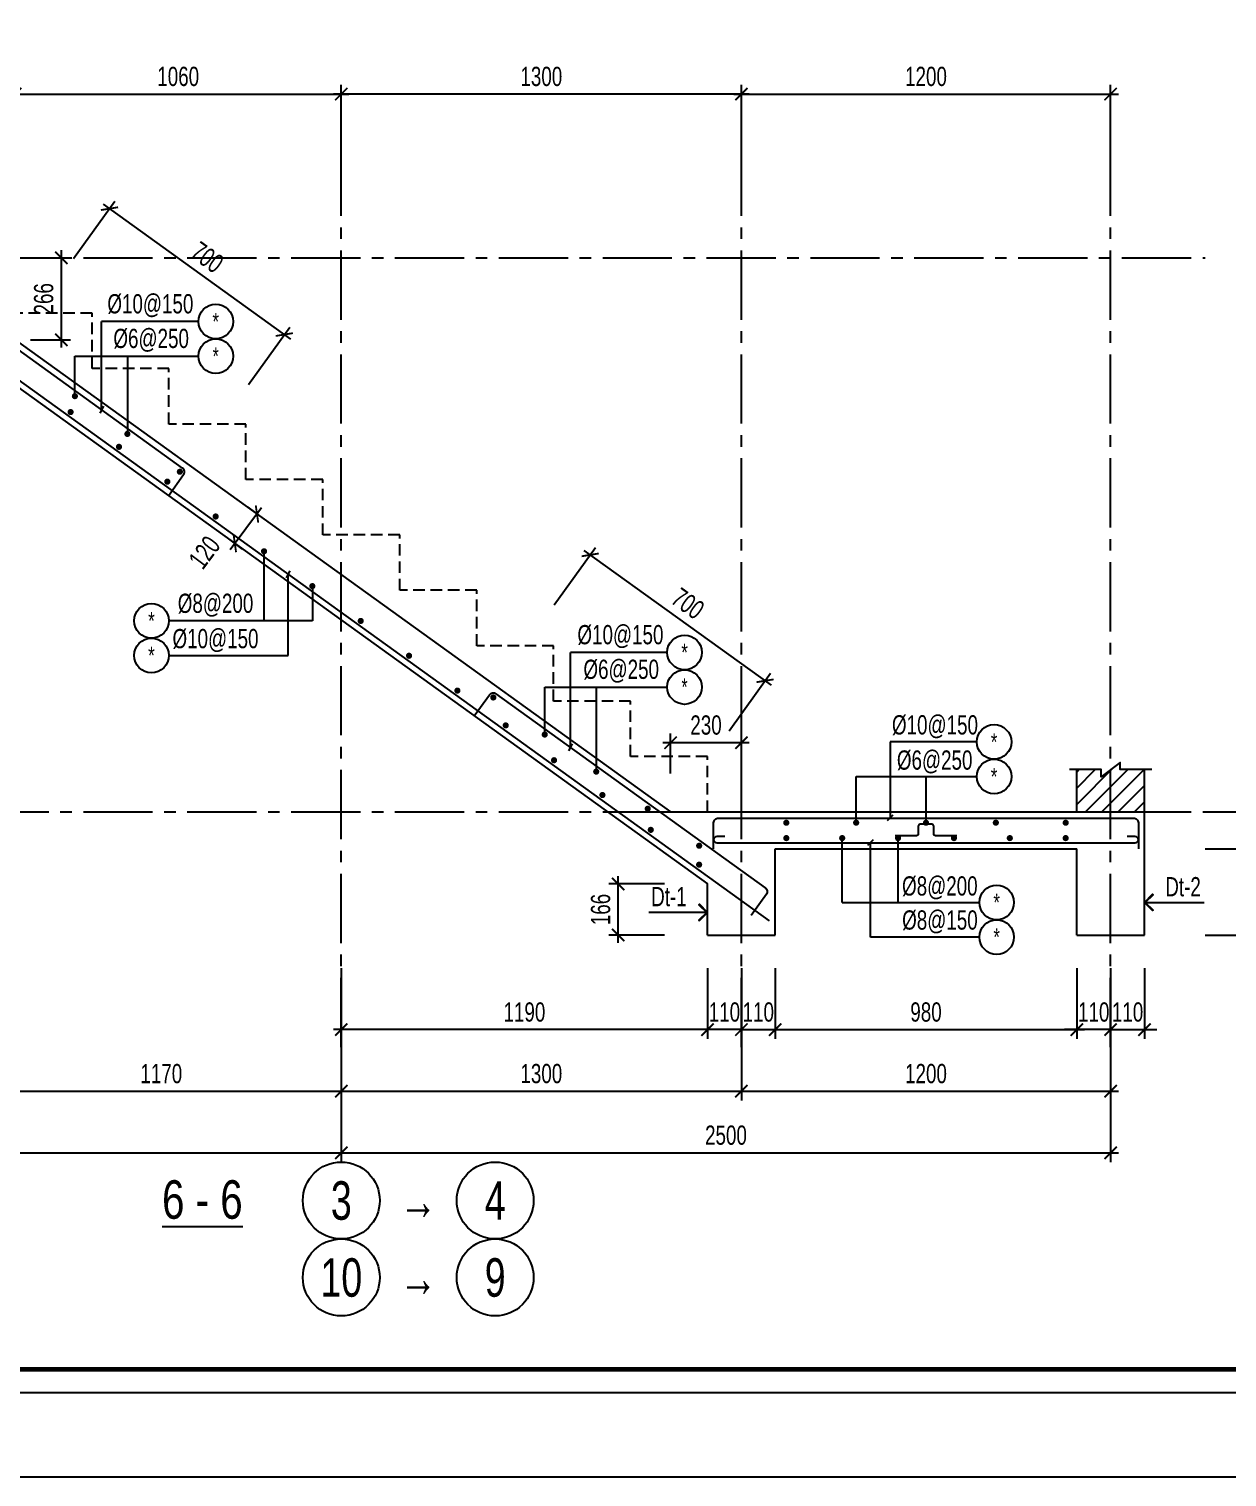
# Model space of a CAD drawing. Header units: millimetres. Extents: x -77370 to 109412, y -14880 to 214694.
# Drawn here: x 63981 to 71767, y 184994 to 194403 of the extents above; entities that cross this region are included whole.
import ezdxf
from ezdxf.enums import TextEntityAlignment as Align

# ---------------------------------------------------------------- set-up
doc = ezdxf.new("R2010")
doc.units = ezdxf.units.MM
doc.header["$LTSCALE"] = 300
doc.header["$MEASUREMENT"] = 0
doc.header["$PDMODE"] = 66
doc.linetypes.add('CENTER2', pattern=[1.125, 0.75, -0.125, 0.125, -0.125])
doc.linetypes.add('HIDDEN', pattern=[0.375, 0.25, -0.125])
doc.layers.get('0').update_dxf_attribs({"linetype": 'CONTINUOUS'})
doc.layers.get('DEFPOINTS').update_dxf_attribs({"linetype": 'CONTINUOUS'})
for name, color, linetype in [('CDC-KHUNGTEN', 7, 'CONTINUOUS'), ('CDC.01.AXIS', 160, 'CENTER2'), ('CDC.02.DIM', 1, 'CONTINUOUS'), ('CDC.03.BORDER', 3, 'CONTINUOUS'), ('CDC.06.TEXT', 2, 'CONTINUOUS'), ('CDC.10.HATCH', 251, 'CONTINUOUS'), ('CDC.11.NOTE', 8, 'CONTINUOUS'), ('CDC.14.STEELNUM', 2, 'CONTINUOUS'), ('KCS_HIDDEN', 8, 'HIDDEN'), ('KCS_SNODE', 6, 'CONTINUOUS'), ('KCS_STEEL', 4, 'CONTINUOUS'), ('KCS_TEXT_B', 2, 'CONTINUOUS')]:
    doc.layers.add(name, color=color, linetype=linetype)
doc.styles.add('KCS_SMTEXT', font='arial.ttf', dxfattribs={"width": 0.7})
doc.dimstyles.new('KCS_DIM50 scale 2', dxfattribs={"dimscale": 50, "dimtxt": 2.5, "dimasz": 1.6, "dimexe": 1.2, "dimexo": 0, "dimgap": 1, "dimtad": 1, "dimdec": 0, "dimlfac": 0.5, "dimzin": 0, "dimdsep": 46, "dimtxsty": 'KCS_SMTEXT', "dimblk": 'ARCHTICK', "dimcen": 0, "dimdle": 1, "dimclrd": 256, "dimclre": 256, "dimclrt": 2, "dimadec": 0, "dimazin": 0, "dimtfac": 1, "dimtdec": 0, "dimtix": 1, "dimtmove": 2, "dimatfit": 3, "dimfxl": 1, "dimtolj": 1, "dimtzin": 0, "dimarcsym": 0})

# ---------------------------------------------------------------- blocks, each defined once
blk = doc.blocks.new('_ArchTick')
at = {"color": 0, "linetype": 'ByBlock', "const_width": 0.15}
blk.add_lwpolyline([(-0.5, -0.5), (0.5, 0.5)], dxfattribs=at)
blk = doc.blocks.new('*D1011')
at = {"layer": 'CDC.02.DIM', "lineweight": -2, "transparency": 16777216}
for p, q in [((64270.5, 192910.7), (64539.3, 193284)), ((64463.7, 193264.5), (65681, 192388.1)), ((65406.7, 192092.7), (65675.4, 192466))]:
    blk.add_line(p, q, dxfattribs=at)
at = {"layer": 'DEFPOINTS', "color": 0, "transparency": 16777216}
for p in [(64270.5, 192910.7), (65640.4, 192417.3), (65406.7, 192092.7)]:
    blk.add_point(p, dxfattribs=at)
at = {"layer": 'CDC.02.DIM', "lineweight": -2, "transparency": 16777216, "xscale": 80, "yscale": 80, "zscale": 80}
for p, rotation in [((64504.2, 193235.3), 144.246112745563), ((65640.4, 192417.3), 324.246112745563)]:
    blk.add_blockref('_ArchTick', p, dxfattribs=dict(at, rotation=rotation))
at = {"layer": 'CDC.02.DIM', "color": 2, "transparency": 16777216, "insert": (65138.8, 192918.7), "char_height": 125, "attachment_point": 5, "rotation": 324.24611, "style": 'KCS_SMTEXT'}
blk.add_mtext('\\A1;700', dxfattribs=at)
blk = doc.blocks.new('*D1012')
at = {"layer": 'CDC.02.DIM', "lineweight": -2, "transparency": 16777216}
for p, q in [((67394.8, 190661.2), (67663.5, 191034.5)), ((67587.9, 191015.1), (68805.2, 190138.6)), ((68530.9, 189843.2), (68799.7, 190216.5))]:
    blk.add_line(p, q, dxfattribs=at)
at = {"layer": 'DEFPOINTS', "color": 0, "transparency": 16777216}
for p in [(67394.8, 190661.2), (68764.6, 190167.8), (68530.9, 189843.2)]:
    blk.add_point(p, dxfattribs=at)
at = {"layer": 'CDC.02.DIM', "lineweight": -2, "transparency": 16777216, "xscale": 80, "yscale": 80, "zscale": 80}
for p, rotation in [((67628.5, 190985.8), 144.246112745563), ((68764.6, 190167.8), 324.246112745563)]:
    blk.add_blockref('_ArchTick', p, dxfattribs=dict(at, rotation=rotation))
at = {"layer": 'CDC.02.DIM', "color": 2, "transparency": 16777216, "insert": (68263.1, 190669.2), "char_height": 125, "attachment_point": 5, "rotation": 324.24611, "style": 'KCS_SMTEXT'}
blk.add_mtext('\\A1;700', dxfattribs=at)
blk = doc.blocks.new('*D1013')
at = {"layer": 'CDC.02.DIM', "lineweight": -2, "transparency": 16777216}
for p, q in [((65492.9, 191291.1), (65288.9, 191019.1)), ((65403.3, 191295.8), (65510.9, 191215.1)), ((65259.3, 191103.9), (65366.9, 191023.1))]:
    blk.add_line(p, q, dxfattribs=at)
at = {"layer": 'DEFPOINTS', "color": 0, "transparency": 16777216}
for p in [(65403.3, 191295.8), (65259.3, 191103.9), (65318.9, 191059.1)]:
    blk.add_point(p, dxfattribs=at)
at = {"layer": 'CDC.02.DIM', "lineweight": -2, "transparency": 16777216, "xscale": 80, "yscale": 80, "zscale": 80}
for p, rotation in [((65462.9, 191251.1), 53.13010235419713), ((65318.9, 191059.1), 233.1301023541972)]:
    blk.add_blockref('_ArchTick', p, dxfattribs=dict(at, rotation=rotation))
at = {"layer": 'CDC.02.DIM', "color": 2, "transparency": 16777216, "insert": (65121.8, 191001.5), "char_height": 125, "attachment_point": 5, "rotation": 53.1301, "style": 'KCS_SMTEXT'}
blk.add_mtext('\\A1;120', dxfattribs=at)
blk = doc.blocks.new('*D1014')
at = {"layer": 'CDC.02.DIM', "lineweight": -2, "transparency": 16777216}
for p, q in [((63890.7, 193579.9), (63890.7, 194039.9)), ((66010.7, 193579.9), (66010.7, 194039.9)), ((63840.7, 193979.9), (66060.7, 193979.9))]:
    blk.add_line(p, q, dxfattribs=at)
at = {"layer": 'DEFPOINTS', "color": 0, "transparency": 16777216}
for p in [(66010.7, 193979.9), (63890.7, 193579.9), (66010.7, 193579.9)]:
    blk.add_point(p, dxfattribs=at)
at = {"layer": 'CDC.02.DIM', "lineweight": -2, "transparency": 16777216, "xscale": 80, "yscale": 80, "zscale": 80, "rotation": 180}
blk.add_blockref('_ArchTick', (63890.7, 193979.9), dxfattribs=at)
at = {"layer": 'CDC.02.DIM', "lineweight": -2, "transparency": 16777216, "xscale": 80, "yscale": 80, "zscale": 80}
blk.add_blockref('_ArchTick', (66010.7, 193979.9), dxfattribs=at)
at = {"layer": 'CDC.02.DIM', "color": 2, "transparency": 16777216, "insert": (64950.7, 194093.7), "char_height": 125, "attachment_point": 5, "style": 'KCS_SMTEXT'}
blk.add_mtext('\\A1;1060', dxfattribs=at)
blk = doc.blocks.new('*D1021')
at = {"layer": 'CDC.02.DIM', "lineweight": -2, "transparency": 16777216}
for p, q in [((68610.7, 187901.2), (68610.7, 187441.2)), ((71010.7, 187901.2), (71010.7, 187441.2)), ((68560.7, 187501.2), (71060.7, 187501.2))]:
    blk.add_line(p, q, dxfattribs=at)
at = {"layer": 'DEFPOINTS', "color": 0, "transparency": 16777216}
for p in [(68610.7, 187901.2), (71010.7, 187901.2), (71010.7, 187501.2)]:
    blk.add_point(p, dxfattribs=at)
at = {"layer": 'CDC.02.DIM', "lineweight": -2, "transparency": 16777216, "xscale": 80, "yscale": 80, "zscale": 80, "rotation": 180}
blk.add_blockref('_ArchTick', (68610.7, 187501.2), dxfattribs=at)
at = {"layer": 'CDC.02.DIM', "lineweight": -2, "transparency": 16777216, "xscale": 80, "yscale": 80, "zscale": 80}
blk.add_blockref('_ArchTick', (71010.7, 187501.2), dxfattribs=at)
at = {"layer": 'CDC.02.DIM', "color": 2, "transparency": 16777216, "insert": (69810.7, 187615), "char_height": 125, "attachment_point": 5, "style": 'KCS_SMTEXT'}
blk.add_mtext('\\A1;1200', dxfattribs=at)
blk = doc.blocks.new('*D1022')
at = {"layer": 'CDC.02.DIM', "lineweight": -2, "transparency": 16777216}
for p, q in [((71010.7, 188301.2), (71010.7, 187841.2)), ((71230.7, 188301.2), (71230.7, 187841.2)), ((71010.7, 187901.2), (70930.7, 187901.2)), ((71010.7, 187901.2), (71230.7, 187901.2)), ((71230.7, 187901.2), (71310.7, 187901.2))]:
    blk.add_line(p, q, dxfattribs=at)
at = {"layer": 'DEFPOINTS', "color": 0, "transparency": 16777216}
for p in [(71010.7, 188301.2), (71230.7, 188301.2), (71230.7, 187901.2)]:
    blk.add_point(p, dxfattribs=at)
at = {"layer": 'CDC.02.DIM', "lineweight": -2, "transparency": 16777216, "xscale": 80, "yscale": 80, "zscale": 80}
blk.add_blockref('_ArchTick', (71010.7, 187901.2), dxfattribs=at)
at = {"layer": 'CDC.02.DIM', "lineweight": -2, "transparency": 16777216, "xscale": 80, "yscale": 80, "zscale": 80, "rotation": 180}
blk.add_blockref('_ArchTick', (71230.7, 187901.2), dxfattribs=at)
at = {"layer": 'CDC.02.DIM', "color": 2, "transparency": 16777216, "insert": (71120.7, 188015), "char_height": 125, "attachment_point": 5, "style": 'KCS_SMTEXT'}
blk.add_mtext('\\A1;110', dxfattribs=at)
blk = doc.blocks.new('*D1023')
at = {"layer": 'CDC.02.DIM', "lineweight": -2, "transparency": 16777216}
for p, q in [((66010.7, 187901.2), (66010.7, 187441.2)), ((68610.7, 187901.2), (68610.7, 187441.2)), ((65960.7, 187501.2), (68660.7, 187501.2))]:
    blk.add_line(p, q, dxfattribs=at)
at = {"layer": 'DEFPOINTS', "color": 0, "transparency": 16777216}
for p in [(66010.7, 187901.2), (68610.7, 187901.2), (68610.7, 187501.2)]:
    blk.add_point(p, dxfattribs=at)
at = {"layer": 'CDC.02.DIM', "lineweight": -2, "transparency": 16777216, "xscale": 80, "yscale": 80, "zscale": 80, "rotation": 180}
blk.add_blockref('_ArchTick', (66010.7, 187501.2), dxfattribs=at)
at = {"layer": 'CDC.02.DIM', "lineweight": -2, "transparency": 16777216, "xscale": 80, "yscale": 80, "zscale": 80}
blk.add_blockref('_ArchTick', (68610.7, 187501.2), dxfattribs=at)
at = {"layer": 'CDC.02.DIM', "color": 2, "transparency": 16777216, "insert": (67310.7, 187615.1), "char_height": 125, "attachment_point": 5, "style": 'KCS_SMTEXT'}
blk.add_mtext('\\A1;1300', dxfattribs=at)
blk = doc.blocks.new('*D1024')
at = {"layer": 'CDC.02.DIM', "lineweight": -2, "transparency": 16777216}
for p, q in [((60910.7, 187901.2), (60910.7, 187041.2)), ((66010.7, 187901.2), (66010.7, 187041.2)), ((60860.7, 187101.2), (66060.7, 187101.2))]:
    blk.add_line(p, q, dxfattribs=at)
at = {"layer": 'DEFPOINTS', "color": 0, "transparency": 16777216}
for p in [(60910.7, 187901.2), (66010.7, 187901.2), (66010.7, 187101.2)]:
    blk.add_point(p, dxfattribs=at)
at = {"layer": 'CDC.02.DIM', "lineweight": -2, "transparency": 16777216, "xscale": 80, "yscale": 80, "zscale": 80, "rotation": 180}
blk.add_blockref('_ArchTick', (60910.7, 187101.2), dxfattribs=at)
at = {"layer": 'CDC.02.DIM', "lineweight": -2, "transparency": 16777216, "xscale": 80, "yscale": 80, "zscale": 80}
blk.add_blockref('_ArchTick', (66010.7, 187101.2), dxfattribs=at)
at = {"layer": 'CDC.02.DIM', "color": 2, "transparency": 16777216, "insert": (63460.7, 187215), "char_height": 125, "attachment_point": 5, "style": 'KCS_SMTEXT'}
blk.add_mtext('\\A1;2550', dxfattribs=at)
blk = doc.blocks.new('*D1025')
at = {"layer": 'CDC.02.DIM', "lineweight": -2, "transparency": 16777216}
for p, q in [((63670.7, 187901.2), (63670.7, 187441.2)), ((66010.7, 187901.2), (66010.7, 187441.2)), ((63620.7, 187501.2), (66060.7, 187501.2))]:
    blk.add_line(p, q, dxfattribs=at)
at = {"layer": 'DEFPOINTS', "color": 0, "transparency": 16777216}
for p in [(63670.7, 187901.2), (66010.7, 187901.2), (66010.7, 187501.2)]:
    blk.add_point(p, dxfattribs=at)
at = {"layer": 'CDC.02.DIM', "lineweight": -2, "transparency": 16777216, "xscale": 80, "yscale": 80, "zscale": 80, "rotation": 180}
blk.add_blockref('_ArchTick', (63670.7, 187501.2), dxfattribs=at)
at = {"layer": 'CDC.02.DIM', "lineweight": -2, "transparency": 16777216, "xscale": 80, "yscale": 80, "zscale": 80}
blk.add_blockref('_ArchTick', (66010.7, 187501.2), dxfattribs=at)
at = {"layer": 'CDC.02.DIM', "color": 2, "transparency": 16777216, "insert": (64840.7, 187615), "char_height": 125, "attachment_point": 5, "style": 'KCS_SMTEXT'}
blk.add_mtext('\\A1;1170', dxfattribs=at)
blk = doc.blocks.new('*D1026')
at = {"layer": 'CDC.02.DIM', "lineweight": -2, "transparency": 16777216}
for p, q in [((66010.7, 187901.2), (66010.7, 187041.2)), ((71010.7, 187901.2), (71010.7, 187041.2)), ((65960.7, 187101.2), (71060.7, 187101.2))]:
    blk.add_line(p, q, dxfattribs=at)
at = {"layer": 'DEFPOINTS', "color": 0, "transparency": 16777216}
for p in [(66010.7, 187901.2), (71010.7, 187901.2), (71010.7, 187101.2)]:
    blk.add_point(p, dxfattribs=at)
at = {"layer": 'CDC.02.DIM', "lineweight": -2, "transparency": 16777216, "xscale": 80, "yscale": 80, "zscale": 80, "rotation": 180}
blk.add_blockref('_ArchTick', (66010.7, 187101.2), dxfattribs=at)
at = {"layer": 'CDC.02.DIM', "lineweight": -2, "transparency": 16777216, "xscale": 80, "yscale": 80, "zscale": 80}
blk.add_blockref('_ArchTick', (71010.7, 187101.2), dxfattribs=at)
at = {"layer": 'CDC.02.DIM', "color": 2, "transparency": 16777216, "insert": (68510.7, 187215), "char_height": 125, "attachment_point": 5, "style": 'KCS_SMTEXT'}
blk.add_mtext('\\A1;2500', dxfattribs=at)
blk = doc.blocks.new('*D1027')
at = {"layer": 'CDC.02.DIM', "lineweight": -2, "transparency": 16777216}
for p, q in [((72024.7, 189315.7), (72024.7, 189395.7)), ((71624.7, 189315.7), (72084.7, 189315.7)), ((72024.7, 189075.7), (72024.7, 189315.7)), ((71624.7, 189075.7), (72084.7, 189075.7)), ((72024.7, 189075.7), (72024.7, 188995.7))]:
    blk.add_line(p, q, dxfattribs=at)
at = {"layer": 'DEFPOINTS', "color": 0, "transparency": 16777216}
for p in [(71624.7, 189315.7), (72024.7, 189315.7), (71624.7, 189075.7)]:
    blk.add_point(p, dxfattribs=at)
at = {"layer": 'CDC.02.DIM', "lineweight": -2, "transparency": 16777216, "xscale": 80, "yscale": 80, "zscale": 80}
for p, rotation in [((72024.7, 189315.7), 270), ((72024.7, 189075.7), 90)]:
    blk.add_blockref('_ArchTick', p, dxfattribs=dict(at, rotation=rotation))
at = {"layer": 'CDC.02.DIM', "color": 2, "transparency": 16777216, "insert": (71910.9, 189195.7), "char_height": 125, "attachment_point": 5, "rotation": 90, "style": 'KCS_SMTEXT'}
blk.add_mtext('\\A1;120', dxfattribs=at)
blk = doc.blocks.new('*D1028')
at = {"layer": 'CDC.02.DIM', "lineweight": -2, "transparency": 16777216}
for p, q in [((72024.7, 188465.7), (72024.7, 189125.7)), ((71624.7, 189075.7), (72084.7, 189075.7)), ((71624.7, 188515.7), (72084.7, 188515.7))]:
    blk.add_line(p, q, dxfattribs=at)
at = {"layer": 'DEFPOINTS', "color": 0, "transparency": 16777216}
for p in [(71624.7, 189075.7), (72024.7, 189075.7), (71624.7, 188515.7)]:
    blk.add_point(p, dxfattribs=at)
at = {"layer": 'CDC.02.DIM', "lineweight": -2, "transparency": 16777216, "xscale": 80, "yscale": 80, "zscale": 80}
for p, rotation in [((72024.7, 189075.7), 90), ((72024.7, 188515.7), 270)]:
    blk.add_blockref('_ArchTick', p, dxfattribs=dict(at, rotation=rotation))
at = {"layer": 'CDC.02.DIM', "color": 2, "transparency": 16777216, "insert": (71910.9, 188795.7), "char_height": 125, "attachment_point": 5, "rotation": 90, "style": 'KCS_SMTEXT'}
blk.add_mtext('\\A1;280', dxfattribs=at)
blk = doc.blocks.new('*D1030')
at = {"layer": 'CDC.02.DIM', "lineweight": -2, "transparency": 16777216}
for p, q in [((68610.7, 193579.9), (68610.7, 194039.9)), ((71010.7, 193579.9), (71010.7, 194039.9)), ((68560.7, 193979.9), (71060.7, 193979.9))]:
    blk.add_line(p, q, dxfattribs=at)
at = {"layer": 'DEFPOINTS', "color": 0, "transparency": 16777216}
for p in [(71010.7, 193979.9), (68610.7, 193579.9), (71010.7, 193579.9)]:
    blk.add_point(p, dxfattribs=at)
at = {"layer": 'CDC.02.DIM', "lineweight": -2, "transparency": 16777216, "xscale": 80, "yscale": 80, "zscale": 80, "rotation": 180}
blk.add_blockref('_ArchTick', (68610.7, 193979.9), dxfattribs=at)
at = {"layer": 'CDC.02.DIM', "lineweight": -2, "transparency": 16777216, "xscale": 80, "yscale": 80, "zscale": 80}
blk.add_blockref('_ArchTick', (71010.7, 193979.9), dxfattribs=at)
at = {"layer": 'CDC.02.DIM', "color": 2, "transparency": 16777216, "insert": (69810.7, 194093.7), "char_height": 125, "attachment_point": 5, "style": 'KCS_SMTEXT'}
blk.add_mtext('\\A1;1200', dxfattribs=at)
blk = doc.blocks.new('*D1427')
at = {"layer": 'CDC.02.DIM', "lineweight": -2, "transparency": 16777216}
for p, q in [((66010.7, 193579.9), (66010.7, 194039.9)), ((68610.7, 193579.9), (68610.7, 194039.9)), ((68660.7, 193979.9), (65960.7, 193979.9))]:
    blk.add_line(p, q, dxfattribs=at)
at = {"layer": 'DEFPOINTS', "color": 0, "transparency": 16777216}
for p in [(66010.7, 193979.9), (66010.7, 193579.9), (68610.7, 193579.9)]:
    blk.add_point(p, dxfattribs=at)
at = {"layer": 'CDC.02.DIM', "lineweight": -2, "transparency": 16777216, "xscale": 80, "yscale": 80, "zscale": 80, "rotation": 180}
blk.add_blockref('_ArchTick', (66010.7, 193979.9), dxfattribs=at)
at = {"layer": 'CDC.02.DIM', "lineweight": -2, "transparency": 16777216, "xscale": 80, "yscale": 80, "zscale": 80}
blk.add_blockref('_ArchTick', (68610.7, 193979.9), dxfattribs=at)
at = {"layer": 'CDC.02.DIM', "color": 2, "transparency": 16777216, "insert": (67310.7, 194093.7), "char_height": 125, "attachment_point": 5, "style": 'KCS_SMTEXT'}
blk.add_mtext('\\A1;1300', dxfattribs=at)
blk = doc.blocks.new('*D1429')
at = {"layer": 'CDC.02.DIM', "lineweight": -2, "transparency": 16777216}
for p, q in [((64190.7, 192965.7), (64190.7, 192333.2)), ((63990.7, 192915.7), (64250.7, 192915.7)), ((63990.7, 192383.2), (64250.7, 192383.2))]:
    blk.add_line(p, q, dxfattribs=at)
at = {"layer": 'DEFPOINTS', "color": 0, "transparency": 16777216}
for p in [(63990.7, 192915.7), (63990.7, 192383.2), (64190.7, 192383.2)]:
    blk.add_point(p, dxfattribs=at)
at = {"layer": 'CDC.02.DIM', "lineweight": -2, "transparency": 16777216, "xscale": 80, "yscale": 80, "zscale": 80}
for p, rotation in [((64190.7, 192915.7), 90), ((64190.7, 192383.2), 270)]:
    blk.add_blockref('_ArchTick', p, dxfattribs=dict(at, rotation=rotation))
at = {"layer": 'CDC.02.DIM', "color": 2, "transparency": 16777216, "insert": (64076.9, 192649.5), "char_height": 125, "attachment_point": 5, "rotation": 90, "style": 'KCS_SMTEXT'}
blk.add_mtext('\\A1;266', dxfattribs=at)
blk = doc.blocks.new('*D1430')
at = {"layer": 'CDC.02.DIM', "lineweight": -2, "transparency": 16777216}
for p, q in [((68660.7, 189765.7), (68101.1, 189765.7)), ((68151.1, 189565.7), (68151.1, 189825.7)), ((68610.7, 189565.7), (68610.7, 189825.7))]:
    blk.add_line(p, q, dxfattribs=at)
at = {"layer": 'DEFPOINTS', "color": 0, "transparency": 16777216}
for p in [(68151.1, 189765.7), (68151.1, 189565.7), (68610.7, 189565.7)]:
    blk.add_point(p, dxfattribs=at)
at = {"layer": 'CDC.02.DIM', "lineweight": -2, "transparency": 16777216, "xscale": 80, "yscale": 80, "zscale": 80, "rotation": 180}
blk.add_blockref('_ArchTick', (68151.1, 189765.7), dxfattribs=at)
at = {"layer": 'CDC.02.DIM', "lineweight": -2, "transparency": 16777216, "xscale": 80, "yscale": 80, "zscale": 80}
blk.add_blockref('_ArchTick', (68610.7, 189765.7), dxfattribs=at)
at = {"layer": 'CDC.02.DIM', "color": 2, "transparency": 16777216, "insert": (68380.9, 189879.6), "char_height": 125, "attachment_point": 5, "style": 'KCS_SMTEXT'}
blk.add_mtext('\\A1;230', dxfattribs=at)
blk = doc.blocks.new('*D1431')
at = {"layer": 'CDC.02.DIM', "lineweight": -2, "transparency": 16777216}
for p, q in [((68110.3, 188847.5), (67750.3, 188847.5)), ((67810.3, 188465.7), (67810.3, 188897.5)), ((68110.3, 188515.7), (67750.3, 188515.7))]:
    blk.add_line(p, q, dxfattribs=at)
at = {"layer": 'DEFPOINTS', "color": 0, "transparency": 16777216}
for p in [(67810.3, 188847.5), (68110.3, 188847.5), (68110.3, 188515.7)]:
    blk.add_point(p, dxfattribs=at)
at = {"layer": 'CDC.02.DIM', "lineweight": -2, "transparency": 16777216, "xscale": 80, "yscale": 80, "zscale": 80}
for p, rotation in [((67810.3, 188847.5), 90), ((67810.3, 188515.7), 270)]:
    blk.add_blockref('_ArchTick', p, dxfattribs=dict(at, rotation=rotation))
at = {"layer": 'CDC.02.DIM', "color": 2, "transparency": 16777216, "insert": (67696.5, 188681.6), "char_height": 125, "attachment_point": 5, "rotation": 90, "style": 'KCS_SMTEXT'}
blk.add_mtext('\\A1;166', dxfattribs=at)
blk = doc.blocks.new('*D1135')
at = {"layer": 'CDC.02.DIM', "lineweight": -2, "transparency": 16777216}
for p, q in [((70790.7, 188301.2), (70790.7, 187841.2)), ((71010.7, 188301.2), (71010.7, 187841.2)), ((70790.7, 187901.2), (70710.7, 187901.2)), ((71010.7, 187901.2), (70790.7, 187901.2)), ((71010.7, 187901.2), (71090.7, 187901.2))]:
    blk.add_line(p, q, dxfattribs=at)
at = {"layer": 'DEFPOINTS', "color": 0, "transparency": 16777216}
for p in [(70790.7, 188301.2), (71010.7, 188301.2), (70790.7, 187901.2)]:
    blk.add_point(p, dxfattribs=at)
at = {"layer": 'CDC.02.DIM', "lineweight": -2, "transparency": 16777216, "xscale": 80, "yscale": 80, "zscale": 80}
blk.add_blockref('_ArchTick', (70790.7, 187901.2), dxfattribs=at)
at = {"layer": 'CDC.02.DIM', "lineweight": -2, "transparency": 16777216, "xscale": 80, "yscale": 80, "zscale": 80, "rotation": 180}
blk.add_blockref('_ArchTick', (71010.7, 187901.2), dxfattribs=at)
at = {"layer": 'CDC.02.DIM', "color": 2, "transparency": 16777216, "insert": (70900.7, 188015), "char_height": 125, "attachment_point": 5, "style": 'KCS_SMTEXT'}
blk.add_mtext('\\A1;110', dxfattribs=at)
blk = doc.blocks.new('*D1136')
at = {"layer": 'CDC.02.DIM', "lineweight": -2, "transparency": 16777216}
for p, q in [((68610.7, 188301.2), (68610.7, 187841.2)), ((68830.7, 188301.2), (68830.7, 187841.2)), ((68610.7, 187901.2), (68530.7, 187901.2)), ((68610.7, 187901.2), (68830.7, 187901.2)), ((68830.7, 187901.2), (68910.7, 187901.2))]:
    blk.add_line(p, q, dxfattribs=at)
at = {"layer": 'DEFPOINTS', "color": 0, "transparency": 16777216}
for p in [(68610.7, 188301.2), (68830.7, 188301.2), (68830.7, 187901.2)]:
    blk.add_point(p, dxfattribs=at)
at = {"layer": 'CDC.02.DIM', "lineweight": -2, "transparency": 16777216, "xscale": 80, "yscale": 80, "zscale": 80}
blk.add_blockref('_ArchTick', (68610.7, 187901.2), dxfattribs=at)
at = {"layer": 'CDC.02.DIM', "lineweight": -2, "transparency": 16777216, "xscale": 80, "yscale": 80, "zscale": 80, "rotation": 180}
blk.add_blockref('_ArchTick', (68830.7, 187901.2), dxfattribs=at)
at = {"layer": 'CDC.02.DIM', "color": 2, "transparency": 16777216, "insert": (68720.7, 188015), "char_height": 125, "attachment_point": 5, "style": 'KCS_SMTEXT'}
blk.add_mtext('\\A1;110', dxfattribs=at)
blk = doc.blocks.new('*D1137')
at = {"layer": 'CDC.02.DIM', "lineweight": -2, "transparency": 16777216}
for p, q in [((68390.7, 188301.2), (68390.7, 187841.2)), ((68610.7, 188301.2), (68610.7, 187841.2)), ((68390.7, 187901.2), (68310.7, 187901.2)), ((68610.7, 187901.2), (68390.7, 187901.2)), ((68610.7, 187901.2), (68690.7, 187901.2))]:
    blk.add_line(p, q, dxfattribs=at)
at = {"layer": 'DEFPOINTS', "color": 0, "transparency": 16777216}
for p in [(68390.7, 188301.2), (68610.7, 188301.2), (68390.7, 187901.2)]:
    blk.add_point(p, dxfattribs=at)
at = {"layer": 'CDC.02.DIM', "lineweight": -2, "transparency": 16777216, "xscale": 80, "yscale": 80, "zscale": 80}
blk.add_blockref('_ArchTick', (68390.7, 187901.2), dxfattribs=at)
at = {"layer": 'CDC.02.DIM', "lineweight": -2, "transparency": 16777216, "xscale": 80, "yscale": 80, "zscale": 80, "rotation": 180}
blk.add_blockref('_ArchTick', (68610.7, 187901.2), dxfattribs=at)
at = {"layer": 'CDC.02.DIM', "color": 2, "transparency": 16777216, "insert": (68500.7, 188015), "char_height": 125, "attachment_point": 5, "style": 'KCS_SMTEXT'}
blk.add_mtext('\\A1;110', dxfattribs=at)
blk = doc.blocks.new('*D1138')
at = {"layer": 'CDC.02.DIM', "lineweight": -2, "transparency": 16777216}
for p, q in [((68830.7, 188301.2), (68830.7, 187841.2)), ((70790.7, 188301.2), (70790.7, 187841.2)), ((68780.7, 187901.2), (70840.7, 187901.2))]:
    blk.add_line(p, q, dxfattribs=at)
at = {"layer": 'DEFPOINTS', "color": 0, "transparency": 16777216}
for p in [(68830.7, 188301.2), (70790.7, 188301.2), (70790.7, 187901.2)]:
    blk.add_point(p, dxfattribs=at)
at = {"layer": 'CDC.02.DIM', "lineweight": -2, "transparency": 16777216, "xscale": 80, "yscale": 80, "zscale": 80, "rotation": 180}
blk.add_blockref('_ArchTick', (68830.7, 187901.2), dxfattribs=at)
at = {"layer": 'CDC.02.DIM', "lineweight": -2, "transparency": 16777216, "xscale": 80, "yscale": 80, "zscale": 80}
blk.add_blockref('_ArchTick', (70790.7, 187901.2), dxfattribs=at)
at = {"layer": 'CDC.02.DIM', "color": 2, "transparency": 16777216, "insert": (69810.7, 188015), "char_height": 125, "attachment_point": 5, "style": 'KCS_SMTEXT'}
blk.add_mtext('\\A1;980', dxfattribs=at)
blk = doc.blocks.new('*D1139')
at = {"layer": 'CDC.02.DIM', "lineweight": -2, "transparency": 16777216}
for p, q in [((66010.7, 188301.2), (66010.7, 187841.2)), ((68390.7, 188301.2), (68390.7, 187841.2)), ((68440.7, 187901.2), (65960.7, 187901.2))]:
    blk.add_line(p, q, dxfattribs=at)
at = {"layer": 'DEFPOINTS', "color": 0, "transparency": 16777216}
for p in [(66010.7, 188301.2), (68390.7, 188301.2), (66010.7, 187901.2)]:
    blk.add_point(p, dxfattribs=at)
at = {"layer": 'CDC.02.DIM', "lineweight": -2, "transparency": 16777216, "xscale": 80, "yscale": 80, "zscale": 80, "rotation": 180}
blk.add_blockref('_ArchTick', (66010.7, 187901.2), dxfattribs=at)
at = {"layer": 'CDC.02.DIM', "lineweight": -2, "transparency": 16777216, "xscale": 80, "yscale": 80, "zscale": 80}
blk.add_blockref('_ArchTick', (68390.7, 187901.2), dxfattribs=at)
at = {"layer": 'CDC.02.DIM', "color": 2, "transparency": 16777216, "insert": (67200.7, 188015), "char_height": 125, "attachment_point": 5, "style": 'KCS_SMTEXT'}
blk.add_mtext('\\A1;1190', dxfattribs=at)
blk = doc.blocks.new('Khung tên chuẩn')
at = {"layer": 'CDC-KHUNGTEN', "color": 8}
blk.add_lwpolyline([(75096, 1100), (83000, 1100), (83000, 58300), (3000, 58300), (3000, 1100), (75096, 1100)], dxfattribs=at)
at = {"layer": 'CDC-KHUNGTEN', "color": 255, "lineweight": 60}
blk.add_lwpolyline([(74900, 1400), (74900, 58000), (3300, 58000), (3300, 1400), (74900, 1400)], close=True, dxfattribs=at)
at = {"layer": 'DEFPOINTS', "color": 1, "ltscale": 0.2}
blk.add_lwpolyline([(0, 0), (0, 59400), (84100, 59400), (84100, 0), (0, 0)], close=True, dxfattribs=at)

msp = doc.modelspace()

# ---------------------------------------------------------------- hatches: boundary and pattern name
at = {"layer": 'CDC.10.HATCH'}
h = msp.add_hatch(dxfattribs=at)
h.set_pattern_fill('ANSI31', color=256, scale=600, style=0)
h.set_pattern_definition([(45, (-2657614.04, 1247834.96), (-53.0330086, 53.0330086), [])])
h.paths.add_polyline_path([(71073.2, 189590.4), (71230.7, 189590.4), (71230.7, 189315.7), (70790.7, 189315.7), (70790.7, 189590.4), (70948.2, 189590.4), (70948.2, 189543.6), (71073.2, 189637.3)])

# ---------------------------------------------------------------- linework, layer by layer
at = {"layer": 'CDC.01.AXIS', "ltscale": 2}
for p, q in [((66010.7, 187788.4), (66010.7, 193585.6)), ((68610.7, 187788.4), (68610.7, 193585.6)), ((71010.7, 187788.4), (71010.7, 193585.6)), ((60284.4, 192915.7), (71624.7, 192915.7)), ((60284.4, 189315.7), (71624.7, 189315.7))]:
    msp.add_line(p, q, dxfattribs=at)
at = {"layer": 'CDC.02.DIM'}
for centre in [(66010.7, 186791.2), (67010.7, 186791.2), (66010.7, 186291.2), (67010.7, 186291.2)]:
    msp.add_circle(centre, 250, dxfattribs=at)
at = {"layer": 'CDC.03.BORDER'}
for p, q in [((63890.7, 192383.2), (68151.1, 189315.7)), ((63851.5, 192115.7), (68390.7, 188847.5)), ((70790.7, 189315.7), (70790.7, 189590.4)), ((71230.7, 188515.7), (71230.7, 189590.4)), ((68151.1, 189315.7), (71230.7, 189315.7)), ((68830.7, 188515.7), (68830.7, 189075.7)), ((68830.7, 189075.7), (70790.7, 189075.7)), ((70790.7, 188515.7), (70790.7, 189075.7)), ((68390.7, 188515.7), (68390.7, 188847.5)), ((68390.7, 188515.7), (68830.7, 188515.7)), ((70790.7, 188515.7), (71230.7, 188515.7))]:
    msp.add_line(p, q, dxfattribs=at)
at = {"layer": 'CDC.11.NOTE'}
for p, q in [((65082.2, 192502), (64453, 192502)), ((64453, 191929.1), (64453, 192502)), ((64279.3, 192277), (65082.2, 192277)), ((64279.3, 192017.1), (64279.3, 192277)), ((64620.5, 192277), (64620.5, 191771.5)), ((65508.4, 190557.5), (65508.4, 191009)), ((65665.3, 190332.5), (65665.3, 190859)), ((65822.6, 190782.8), (65822.6, 190557.5)), ((65822.6, 190557.5), (64889.3, 190557.5)), ((64889.3, 190332.5), (65665.3, 190332.5)), ((68129.2, 190352.2), (67499.6, 190352.2)), ((67499.6, 189735.5), (67499.6, 190352.2)), ((67332.9, 190127.2), (68129.2, 190127.2)), ((67332.9, 189818.6), (67332.9, 190127.2)), ((67667.4, 190127.2), (67667.4, 189577.7)), ((70140.7, 189770.5), (69577.2, 189770.5)), ((69577.2, 189770.5), (69577.2, 189275.7)), ((69356.8, 189545.5), (70140.7, 189545.5)), ((69356.8, 189245.7), (69356.8, 189545.5)), ((69810.7, 189245.7), (69810.7, 189545.5)), ((69266, 188727.6), (69266, 189145.7)), ((69449.7, 188502.6), (69449.7, 189115.7)), ((69629.1, 188727.6), (69629.1, 189145.7)), ((69266, 188727.6), (70157.4, 188727.6)), ((70157.4, 188502.6), (69449.7, 188502.6))]:
    msp.add_line(p, q, dxfattribs=at)
at = {"layer": 'CDC.11.NOTE', "color": 3}
for p, q in [((64464.9, 191952.5), (64441.1, 191905.7)), ((65677.2, 190882.4), (65653.4, 190835.6)), ((67511.5, 189758.9), (67487.7, 189712.1)), ((69595.8, 189294.3), (69558.7, 189257.1)), ((69468.2, 189134.3), (69431.1, 189097.1))]:
    msp.add_line(p, q, dxfattribs=at)
at = {"layer": 'CDC.11.NOTE', "color": 1}
msp.add_lwpolyline([(71277.6, 189590.4), (71073.2, 189590.4), (71073.2, 189637.3), (70948.2, 189543.6), (70948.2, 189590.4), (70743.8, 189590.4)], dxfattribs=at)
at = {"layer": 'CDC.11.NOTE'}
for points in [[(71230.7, 188728), (71283.7, 188781), (71287.3, 188777.5), (71235.7, 188728), (71287.3, 188678.5), (71283.7, 188675), (71230.7, 188728), (71617.8, 188728)], [(68390.7, 188662.7), (68337.7, 188715.7), (68334.1, 188712.2), (68385.7, 188662.7), (68334.1, 188613.2), (68337.7, 188609.7), (68390.7, 188662.7), (68008.3, 188662.7)]]:
    msp.add_lwpolyline(points, dxfattribs=at)
at = {"layer": 'CDC.14.STEELNUM', "color": 8}
for centre in [(65194.7, 192502), (65194.7, 192277), (64776.8, 190557.5), (64776.8, 190332.5), (68241.7, 190352.2), (68241.7, 190127.2), (70253.2, 189770.5), (70253.2, 189545.5), (70269.9, 188727.6), (70269.9, 188502.6)]:
    msp.add_circle(centre, 112.5, dxfattribs=at)
at = {"layer": 'KCS_HIDDEN'}
msp.add_lwpolyline([(68390.7, 189315.7), (68390.7, 189675.7), (67890.7, 189675.7), (67890.7, 190035.7), (67390.7, 190035.7), (67390.7, 190395.7), (66890.7, 190395.7), (66890.7, 190755.7), (66390.7, 190755.7), (66390.7, 191115.7), (65890.7, 191115.7), (65890.7, 191475.7), (65390.7, 191475.7), (65390.7, 191835.7), (64890.7, 191835.7), (64890.7, 192195.7), (64390.7, 192195.7), (64390.7, 192555.7), (63890.7, 192555.7), (63890.7, 192915.7)], dxfattribs=at)
at = {"layer": 'KCS_SNODE', "const_width": 20}
for points in [[(64289.2, 192018.6, 1), (64269.4, 192015.7, 1)], [(64261.5, 191915.3, 1), (64241.7, 191912.5, 1)], [(64630.4, 191772.9, 1), (64610.6, 191770.1, 1)], [(64575.7, 191689.1, 1), (64555.9, 191686.3, 1)], [(64889.9, 191462.9, 1), (64870.1, 191460, 1)], [(64971.5, 191527.3, 1), (64951.7, 191524.5, 1)], [(65204.1, 191236.7, 1), (65184.3, 191233.8, 1)], [(65518.3, 191010.4, 1), (65498.5, 191007.6, 1)], [(65832.5, 190784.2, 1), (65812.7, 190781.4, 1)], [(66146.7, 190558, 1), (66126.9, 190555.1, 1)], [(66460.9, 190331.8, 1), (66441.1, 190328.9, 1)], [(66775.1, 190105.5, 1), (66755.3, 190102.7, 1)], [(66988.5, 190060.8, -1), (67008.3, 190058, -1)], [(67089.3, 189879.3, 1), (67069.5, 189876.5, 1)], [(67323, 189820, -1), (67342.8, 189817.1, -1)], [(67403.5, 189653.1, 1), (67383.7, 189650.2, 1)], [(67657.5, 189579.1, -1), (67677.3, 189576.3, -1)], [(67717.7, 189426.9, 1), (67697.9, 189424, 1)], [(67992, 189338.3, -1), (68011.8, 189335.4, -1)], [(68031.9, 189200.6, 1), (68012.1, 189197.8, 1)], [(68912.8, 189247.1, 1), (68893, 189244.3, 1)], [(69366.7, 189247.1, 1), (69346.9, 189244.3, 1)], [(69820.6, 189247.1, 1), (69800.8, 189244.3, 1)], [(70274.5, 189247.1, 1), (70254.7, 189244.3, 1)], [(70708.6, 189247.1, -1), (70728.4, 189244.3, -1)], [(68326.6, 189097.4, -1), (68346.4, 189094.6, -1)], [(68912.8, 189147.1, 1), (68893, 189144.3, 1)], [(69275.9, 189147.1, 1), (69256.1, 189144.3, 1)], [(69639, 189147.1, 1), (69619.2, 189144.3, 1)], [(70002.2, 189147.1, 1), (69982.4, 189144.3, 1)], [(70365.3, 189147.1, 1), (70345.5, 189144.3, 1)], [(70708.6, 189147.1, -1), (70728.4, 189144.3, -1)], [(68326.3, 188974.4, -1), (68346.1, 188971.6, -1)]]:
    msp.add_lwpolyline(points, format="xyb", close=True, dxfattribs=at)
at = {"layer": 'KCS_STEEL', "color": 4}
for points in [[(63490.7, 192875.7), (63490.7, 192440.1, 0.241215), (63503.2, 192415.8), (68790.7, 188608.8)], [(64886.6, 191370.4), (64986, 191508.4, 0.414214), (64979.1, 191550.2), (63636.1, 192517.2, 0.414214), (63594.3, 192510.4), (63494.9, 192372.4)], [(66874.7, 189939), (66974.1, 190076.9, -0.414214), (67015.9, 190083.7), (68766.4, 188823.4, -0.414214), (68773.2, 188781.6), (68673.8, 188643.6)], [(68430.7, 189075.7), (68430.7, 189245.7, -0.414214), (68460.7, 189275.7), (71160.7, 189275.7, -0.414214), (71190.7, 189245.7), (71190.7, 189075.7)], [(68504.2, 189155.7), (68450.7, 189155.7, 1), (68450.7, 189115.7), (71170.7, 189115.7, 1), (71170.7, 189155.7), (71117.3, 189155.7)]]:
    msp.add_lwpolyline(points, format="xyb", dxfattribs=at)
at = {"layer": 'KCS_STEEL'}
msp.add_lwpolyline([(70010.7, 189160.7), (69873.2, 189160.7, -0.414214), (69860.7, 189173.2), (69860.7, 189223.2, 0.414214), (69848.2, 189235.7), (69773.2, 189235.7, 0.414214), (69760.7, 189223.2), (69760.7, 189173.2, -0.414214), (69748.2, 189160.7), (69610.7, 189160.7)], format="xyb", dxfattribs=at)

# ---------------------------------------------------------------- block references
at = {"xscale": 0.5000000002619345, "yscale": 0.5000000002619345, "zscale": 0.5000000002619345}
msp.add_blockref('Khung tên chuẩn', (42050, 184994.5), dxfattribs=at)

# ---------------------------------------------------------------- texts
at = {"layer": 'CDC.02.DIM', "color": 4, "style": 'KCS_SMTEXT', "width": 0.7}
for s, p in [('3', (66010.7, 186791.2)), ('4', (67010.7, 186791.2)), ('→', (66510.7, 186791.2)), ('10', (66010.7, 186291.2)), ('9', (67010.7, 186291.2)), ('→', (66510.7, 186291.2))]:
    msp.add_text(s, height=250, dxfattribs=at).set_placement(p, align=Align.MIDDLE)
at = {"layer": 'CDC.06.TEXT', "color": 2, "linetype": 'ByBlock', "style": 'KCS_SMTEXT', "width": 0.7}
for s, p in [('%%C10@150', (64769.8, 192608.1)), ('%%C6@250', (64775, 192383.1)), ('%%C8@200', (65193.4, 190662.1)), ('%%C10@150', (67824.8, 190458.3)), ('%%C10@150', (65193.1, 190432.6)), ('%%C6@250', (67829.9, 190233.3)), ('%%C10@150', (69869, 189872.3)), ('%%C6@250', (69867, 189643.6)), ('%%C8@200', (69900.6, 188825.6)), ('%%C8@150', (69901.2, 188604.4))]:
    msp.add_text(s, height=125, dxfattribs=at).set_placement(p, align=Align.MIDDLE)
at = {"layer": 'CDC.06.TEXT', "color": 4, "style": 'KCS_SMTEXT', "width": 0.75}
msp.add_text('%%U6 - 6', height=250, dxfattribs=at).set_placement((65107.8, 186797.6), align=Align.MIDDLE)
at = {"layer": 'CDC.14.STEELNUM', "style": 'KCS_SMTEXT'}
for width, p in [(0.7, (65194.7, 192502)), (0.65, (65194.7, 192277)), (0.7, (64776.8, 190557.5)), (0.7, (64776.8, 190332.5)), (0.7, (68241.7, 190352.2)), (0.65, (68241.7, 190127.2)), (0.7, (70253.2, 189770.5)), (0.7, (70253.2, 189545.5)), (0.7, (70269.9, 188727.6)), (0.7, (70269.9, 188502.6))]:
    msp.add_text('*', height=112.5, dxfattribs=dict(at, width=width)).set_placement(p, align=Align.MIDDLE)
at = {"layer": 'KCS_TEXT_B', "color": 3, "linetype": 'ByBlock', "style": 'KCS_SMTEXT', "width": 0.7}
for s, p in [('Dt-1', (68140.1, 188764.9)), ('Dt-2', (71481.3, 188830.2))]:
    msp.add_text(s, height=125, dxfattribs=at).set_placement(p, align=Align.MIDDLE)

# ---------------------------------------------------------------- dimensions: what is measured, and where the dimension line sits
at = {"layer": 'CDC.02.DIM'}
for base, p1, p2, angle, picture, middle in [((66010.7, 193979.9), (63890.7, 193579.9), (66010.7, 193579.9), 180, '*D1014', (64950.7, 194093.7)), ((71010.7, 193979.9), (68610.7, 193579.9), (71010.7, 193579.9), 180, '*D1030', (69810.7, 194093.7)), ((64190.7, 192383.2), (63990.7, 192915.7), (63990.7, 192383.2), 90, '*D1429', (64076.9, 192649.5)), ((68151.1, 189765.7), (68610.7, 189565.7), (68151.1, 189565.7), 180, '*D1430', (68380.9, 189879.6)), ((72024.7, 189315.7), (71624.7, 189075.7), (71624.7, 189315.7), 270, '*D1027', (71910.9, 189195.7)), ((72024.7, 189075.7), (71624.7, 188515.7), (71624.7, 189075.7), 270, '*D1028', (71910.9, 188795.7)), ((67810.3, 188847.5), (68110.3, 188515.7), (68110.3, 188847.5), 90, '*D1431', (67696.5, 188681.6)), ((68830.7, 187901.2), (68610.7, 188301.2), (68830.7, 188301.2), 180, '*D1136', (68720.7, 188015)), ((70790.7, 187901.2), (68830.7, 188301.2), (70790.7, 188301.2), 180, '*D1138', (69810.7, 188015)), ((71230.7, 187901.2), (71010.7, 188301.2), (71230.7, 188301.2), 180, '*D1022', (71120.7, 188015)), ((66010.7, 187101.2), (60910.7, 187901.2), (66010.7, 187901.2), 180, '*D1024', (63460.7, 187215)), ((66010.7, 187501.2), (63670.7, 187901.2), (66010.7, 187901.2), 180, '*D1025', (64840.7, 187615)), ((68610.7, 187501.2), (66010.7, 187901.2), (68610.7, 187901.2), 180, '*D1023', (67310.7, 187615.1)), ((71010.7, 187101.2), (66010.7, 187901.2), (71010.7, 187901.2), 180, '*D1026', (68510.7, 187215)), ((71010.7, 187501.2), (68610.7, 187901.2), (71010.7, 187901.2), 180, '*D1021', (69810.7, 187615))]:
    dim = msp.add_linear_dim(base=base, p1=p1, p2=p2, angle=angle, dimstyle='KCS_DIM50 scale 2', dxfattribs=at)
    dim.commit()
    dim.dimension.update_dxf_attribs({"geometry": picture, "text_midpoint": middle})
for base, p1, p2, picture, middle in [((66010.7, 193979.9), (68610.7, 193579.9), (66010.7, 193579.9), '*D1427', (67310.7, 194093.7)), ((66010.7, 187901.2), (68390.7, 188301.2), (66010.7, 188301.2), '*D1139', (67200.7, 188015)), ((68390.7, 187901.2), (68610.7, 188301.2), (68390.7, 188301.2), '*D1137', (68500.7, 188015)), ((70790.7, 187901.2), (71010.7, 188301.2), (70790.7, 188301.2), '*D1135', (70900.7, 188015))]:
    dim = msp.add_linear_dim(base=base, p1=p1, p2=p2, dimstyle='KCS_DIM50 scale 2', dxfattribs=at)
    dim.commit()
    dim.dimension.update_dxf_attribs({"geometry": picture, "text_midpoint": middle})
for p1, p2, picture, middle in [((64270.5, 192910.7), (65406.7, 192092.7), '*D1011', (65138.8, 192918.7)), ((67394.8, 190661.2), (68530.9, 189843.2), '*D1012', (68263.1, 190669.2))]:
    dim = msp.add_aligned_dim(p1=p1, p2=p2, distance=400, dimstyle='KCS_DIM50 scale 2', dxfattribs=at)
    dim.commit()
    dim.dimension.update_dxf_attribs({"geometry": picture, "text_midpoint": middle})
dim = msp.add_linear_dim(base=(65318.9, 191059.1), p1=(65403.3, 191295.8), p2=(65259.3, 191103.9), angle=233.1301, dimstyle='KCS_DIM50 scale 2', dxfattribs=at)
dim.commit()
dim.dimension.update_dxf_attribs({"geometry": '*D1013', "text_midpoint": (65121.8, 191001.5), "dimtype": 161})

doc.saveas('drawing.dxf')
